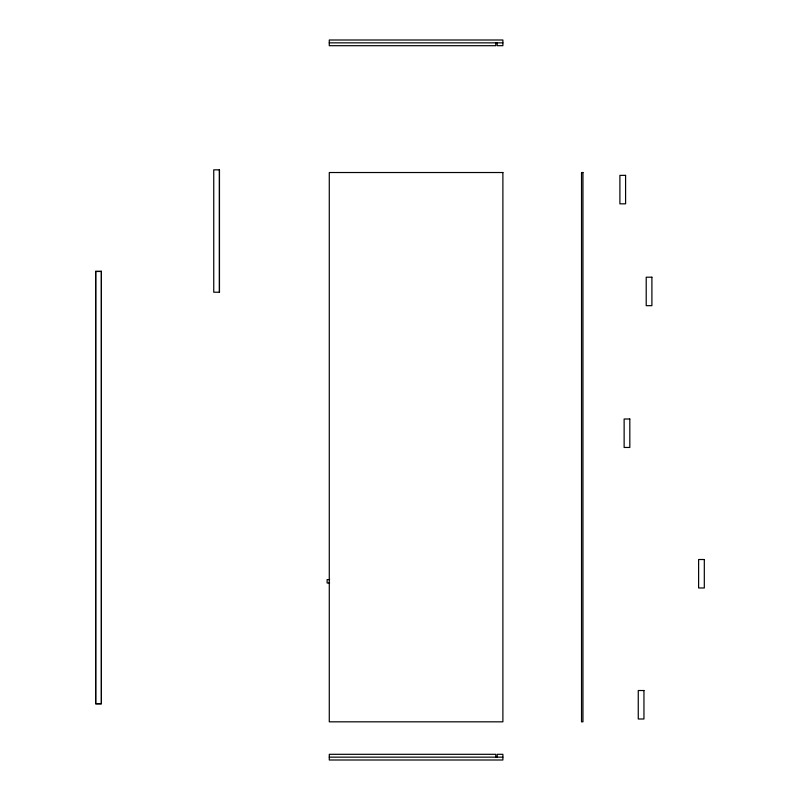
<?xml version="1.0" encoding="UTF-8"?>
<svg xmlns="http://www.w3.org/2000/svg" width="800" height="800" viewBox="0 0 800 800"><rect width="100%" height="100%" fill="white"/><g stroke="black" fill="none" stroke-linecap="round" stroke-linejoin="round"><path stroke-width="1.2" d="M95.69 271.36L95.69 703.81L101.39 703.81L101.39 271.36L101.39 703.7L95.69 703.7L95.69 271.36L101.39 271.36M329.27 42.85L502.89 42.85M219.44 169.85L213.74 169.85L213.75 292.23L219.44 292.23L219.44 169.85L219.44 292.23M95.7 271.47L101.39 271.47M329.61 579.58L327.12 579.58L327.12 583L329.61 583M329.28 757.15L502.89 757.15M497.19 42.85L497.19 45.69L502.89 45.69L502.89 40L329.27 40L329.27 45.69L495.77 45.69L495.77 42.85M497.2 757.15L497.2 754.31L502.89 754.31L502.89 760L329.28 760L329.28 754.31L495.78 754.31L495.78 757.15M502.89 172.52L329.28 172.52L329.28 721.83L502.89 721.83L502.89 172.52M582.95 172.52L581.52 172.52L581.52 721.83L582.95 721.83L582.95 172.52M625.59 175.36L619.9 175.36L619.9 203.83L625.59 203.83L625.59 175.36M651.9 277.2L646.21 277.2L646.21 305.66L651.9 305.66L651.9 277.2M629.82 419L624.13 419L624.13 447.46L629.82 447.46L629.82 419M704.31 559.51L698.61 559.51L698.61 587.98L704.31 587.98L704.31 559.51M643.95 690.52L638.26 690.52L638.26 718.99L643.95 718.99L643.95 690.52"/></g></svg>
